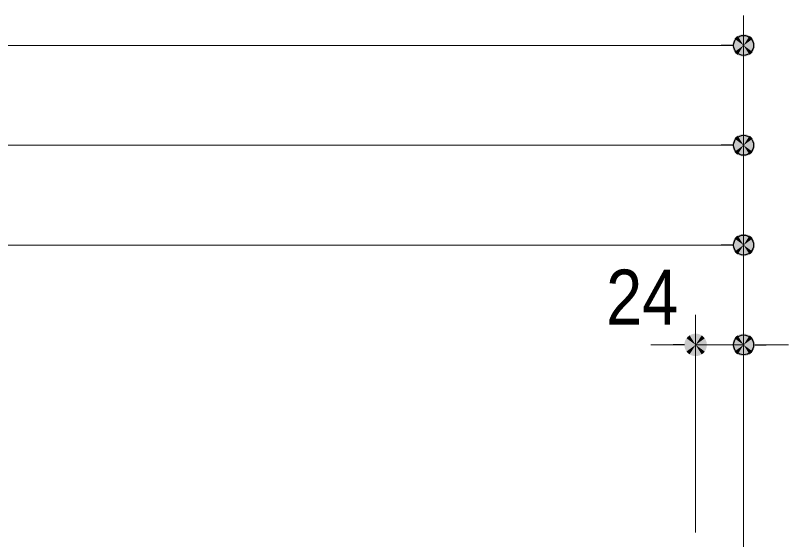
# Model space of a CAD drawing. Units: millimetres, scale not verified. Extents: x -4547 to 4547, y -2305 to 2305.
# Drawn here: x -1115.4 to -728.3, y 672.6 to 935.1 of the extents above; entities that cross this region are included whole.
import ezdxf
from ezdxf.enums import TextEntityAlignment as Align

# ---------------------------------------------------------------- set-up
doc = ezdxf.new("R2010")
doc.units = ezdxf.units.MM
doc.header["$LTSCALE"] = 20
doc.header["$PDMODE"] = 32
doc.header["$PDSIZE"] = 10
for name, color, linetype, lineweight in [('0-1_2寸法-1', 7, 'Continuous', 15), ('0-2_0', 7, 'Continuous', 25), ('0-4_2寸法-2', 7, 'Continuous', 15), ('0-5_3一般', 7, 'Continuous', 15)]:
    doc.layers.add(name, color=color, linetype=linetype, lineweight=lineweight)
doc.layers.add('0-3_Defpoints', color=7, linetype='Continuous')
doc.styles.add('ＭＳ Ｐゴシック', font='')
doc.styles.get('ＭＳ Ｐゴシック').set_extended_font_data('MS PGothic')

# ---------------------------------------------------------------- blocks, each defined once
blk = doc.blocks.new('_Dot')
at = {"layer": '0-2_0'}
blk.add_line((-10, 0), (-20, 0), dxfattribs=at)
for points in [[(0, 0), (-7.29, 6.85), (-6.37, 7.71)], [(0, 0), (-6.37, 7.71), (-5.36, 8.44)], [(0, 0), (-5.36, 8.44), (-4.26, 9.05)], [(0, 0), (-4.26, 9.05), (-3.09, 9.51)], [(0, 0), (-3.09, 9.51), (-1.87, 9.82)], [(0, 0), (-1.87, 9.82), (-0.63, 9.98)], [(0, 0), (-0.63, 9.98), (0.63, 9.98)], [(0, 0), (0.63, 9.98), (1.87, 9.82)], [(0, 0), (1.87, 9.82), (3.09, 9.51)], [(0, 0), (3.09, 9.51), (4.26, 9.05)], [(0, 0), (4.26, 9.05), (5.36, 8.44)], [(0, 0), (5.36, 8.44), (6.37, 7.71)], [(0, 0), (6.37, 7.71), (7.29, 6.85)], [(0, 0), (-10, 0), (-9.92, 1.25)], [(0, 0), (-9.92, -1.25), (-10, 0)], [(0, 0), (-9.92, 1.25), (-9.69, 2.49)], [(0, 0), (-9.69, -2.49), (-9.92, -1.25)], [(0, 0), (-9.69, 2.49), (-9.3, 3.68)], [(0, 0), (-9.3, -3.68), (-9.69, -2.49)], [(0, 0), (-9.3, 3.68), (-8.76, 4.82)], [(0, 0), (-8.76, -4.82), (-9.3, -3.68)], [(0, 0), (-8.76, 4.82), (-8.09, 5.88)], [(0, 0), (-8.09, -5.88), (-8.76, -4.82)], [(0, 0), (-8.09, 5.88), (-7.29, 6.85)], [(0, 0), (-7.29, -6.85), (-8.09, -5.88)], [(0, 0), (-6.37, -7.71), (-7.29, -6.85)], [(0, 0), (-5.36, -8.44), (-6.37, -7.71)], [(0, 0), (-4.26, -9.05), (-5.36, -8.44)], [(0, 0), (-3.09, -9.51), (-4.26, -9.05)], [(0, 0), (-1.87, -9.82), (-3.09, -9.51)], [(0, 0), (-0.63, -9.98), (-1.87, -9.82)], [(0, 0), (0.63, -9.98), (-0.63, -9.98)], [(0, 0), (7.29, 6.85), (8.09, 5.88)], [(0, 0), (8.09, 5.88), (8.76, 4.82)], [(0, 0), (8.76, 4.82), (9.3, 3.68)], [(0, 0), (9.3, 3.68), (9.69, 2.49)], [(0, 0), (9.69, 2.49), (9.92, 1.25)], [(0, 0), (9.92, 1.25), (10, 0)], [(0, 0), (1.87, -9.82), (0.63, -9.98)], [(0, 0), (3.09, -9.51), (1.87, -9.82)], [(0, 0), (4.26, -9.05), (3.09, -9.51)], [(0, 0), (5.36, -8.44), (4.26, -9.05)], [(0, 0), (6.37, -7.71), (5.36, -8.44)], [(0, 0), (7.29, -6.85), (6.37, -7.71)], [(0, 0), (8.09, -5.88), (7.29, -6.85)], [(0, 0), (8.76, -4.82), (8.09, -5.88)], [(0, 0), (9.3, -3.68), (8.76, -4.82)], [(0, 0), (9.69, -2.49), (9.3, -3.68)], [(0, 0), (9.92, -1.25), (9.69, -2.49)], [(0, 0), (10, 0), (9.92, -1.25)]]:
    blk.add_solid(points, dxfattribs=at)
blk = doc.blocks.new('グループ-13')
at = {"layer": '0-5_3一般'}
blk.add_line((11796, 13710), (11796, 14770), dxfattribs=at)
blk.add_lwpolyline([(11796, 14770), (11796, 13710), (-37044, 13710), (-37044, 14770)], dxfattribs=at)

msp = doc.modelspace()

# ---------------------------------------------------------------- linework, layer by layer
at = {"layer": '0-1_2寸法-1'}
for p, q in [((-750.82, 885.11), (-750.82, 935.11)), ((-3181.57, 920.11), (-762.08, 920.11)), ((-750.82, 835.11), (-750.82, 885.11)), ((-1587.57, 870.11), (-762.08, 870.11)), ((-750.82, 785.11), (-750.82, 835.11)), ((-1560.57, 820.11), (-762.08, 820.11))]:
    msp.add_line(p, q, dxfattribs=at)
at = {"layer": '0-3_Defpoints'}
for p in [(-750.82, 920.11), (-750.82, 870.11), (-750.82, 820.11), (-750.82, 770.11), (-750.82, 770.11)]:
    msp.add_point(p, dxfattribs=at)
at = {"layer": '0-4_2寸法-2'}
for p, q in [((-774.83, 676.11), (-774.83, 785.11)), ((-750.82, 679.11), (-750.82, 785.11)), ((-786.08, 770.11), (-797.34, 770.11)), ((-774.83, 770.11), (-750.82, 770.11)), ((-739.57, 770.11), (-728.31, 770.11))]:
    msp.add_line(p, q, dxfattribs=at)

# ---------------------------------------------------------------- block references
at = {"layer": '0-1_2寸法-1', "xscale": 0.5627563, "yscale": 0.5627563}
for p in [(-750.82, 920.11), (-750.82, 870.11), (-750.82, 820.11)]:
    msp.add_blockref('_Dot', p, dxfattribs=at)
at = {"layer": '0-4_2寸法-2', "xscale": 0.5627563, "yscale": 0.5627563}
msp.add_blockref('_Dot', (-774.83, 770.11), dxfattribs=at)
at = {"layer": '0-4_2寸法-2', "xscale": 0.5627563, "yscale": 0.5627563, "rotation": 180}
msp.add_blockref('_Dot', (-750.82, 770.11), dxfattribs=at)
at = {"layer": '0-5_3一般', "xscale": 0.05, "yscale": 0.05}
msp.add_blockref('グループ-13', (-1340.62, -21.39), dxfattribs=at)

# ---------------------------------------------------------------- texts
at = {"layer": '0-4_2寸法-2', "style": 'ＭＳ Ｐゴシック', "width": 0.9}
msp.add_text('24', height=27.57, dxfattribs=at).set_placement((-819.64, 771.97), align=Align.BOTTOM_LEFT)

doc.saveas('drawing.dxf')
